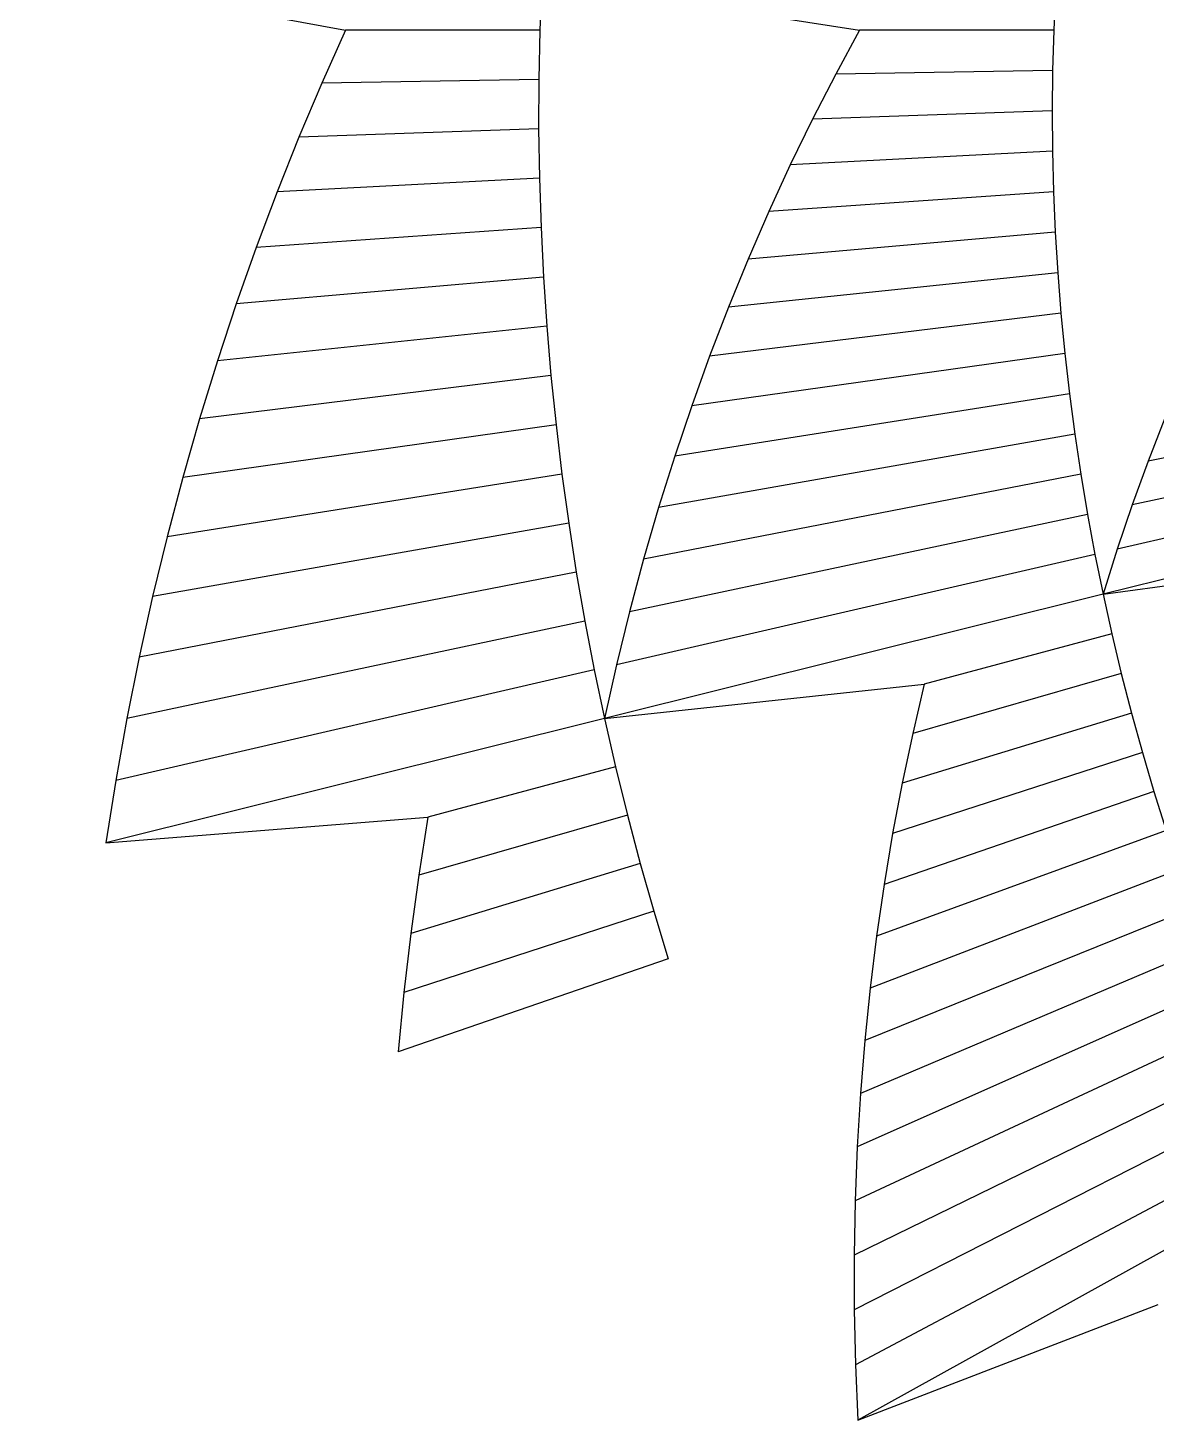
# Model space of a CAD drawing. Header units: metres. Extents: x -32.5 to 30, y -28.7 to 31.2.
# Drawn here: x -32.48 to -21.5, y -13.53 to 0.02 of the extents above; entities that cross this region are included whole.
import ezdxf

# ---------------------------------------------------------------- set-up
doc = ezdxf.new("R2010")
doc.units = ezdxf.units.M
for name, color, linetype in [('Fill', 3, 'Continuous'), ('Inner', 2, 'Continuous'), ('Outer', 1, 'Continuous')]:
    doc.layers.add(name, color=color, linetype=linetype)

msp = doc.modelspace()

# ---------------------------------------------------------------- linework, layer by layer
at = {"layer": 'Fill'}
for p, q in [((-22.5, 0), (-24.389, 0)), ((-27.5, 0), (-29.389, 0)), ((-22.51, -0.393), (-24.621, -0.43)), ((-27.51, -0.48), (-29.62, -0.517)), ((-22.514, -0.786), (-24.846, -0.868)), ((-27.511, -0.961), (-29.843, -1.042)), ((-22.511, -1.18), (-25.063, -1.313)), ((-27.504, -1.441), (-30.056, -1.575)), ((-22.501, -1.573), (-25.272, -1.767)), ((-27.488, -1.922), (-30.259, -2.116)), ((-22.484, -1.967), (-25.472, -2.229)), ((-27.465, -2.403), (-30.453, -2.664)), ((-22.46, -2.361), (-25.664, -2.697)), ((-22.429, -2.754), (-25.848, -3.174)), ((-27.432, -2.883), (-30.637, -3.22)), ((-22.391, -3.147), (-26.022, -3.657)), ((-27.392, -3.363), (-30.81, -3.783)), ((-17.328, -3.368), (-21.582, -4.195)), ((-22.346, -3.539), (-26.187, -4.148)), ((-17.281, -3.673), (-21.737, -4.62)), ((-27.342, -3.843), (-30.973, -4.353)), ((-22.295, -3.931), (-26.344, -4.645)), ((-17.227, -3.977), (-21.883, -5.052)), ((-27.285, -4.322), (-31.126, -4.93)), ((-22.237, -4.322), (-26.49, -5.149)), ((-17.169, -4.281), (-22.02, -5.49)), ((-22.171, -4.713), (-26.627, -5.66)), ((-27.219, -4.799), (-31.268, -5.513)), ((-22.099, -5.102), (-26.755, -6.177)), ((-27.145, -5.276), (-31.398, -6.103)), ((-22.02, -5.49), (-26.872, -6.7)), ((-27.062, -5.752), (-31.518, -6.699)), ((-21.935, -5.877), (-23.759, -6.366)), ((-26.971, -6.227), (-31.626, -7.302)), ((-21.842, -6.263), (-23.871, -6.845)), ((-26.872, -6.7), (-31.723, -7.91)), ((-21.743, -6.647), (-23.974, -7.33)), ((-21.637, -7.03), (-24.067, -7.82)), ((-26.764, -7.171), (-28.589, -7.66)), ((-21.524, -7.411), (-24.15, -8.316)), ((-26.648, -7.641), (-28.678, -8.223)), ((-21.404, -7.79), (-24.223, -8.817)), ((-26.524, -8.109), (-28.756, -8.791)), ((-21.278, -8.168), (-24.286, -9.323)), ((-26.392, -8.575), (-28.822, -9.365)), ((-21.145, -8.543), (-24.339, -9.833)), ((-21.005, -8.916), (-24.381, -10.349)), ((-26.251, -9.039), (-28.878, -9.943)), ((-20.859, -9.287), (-24.412, -10.869)), ((-20.707, -9.656), (-24.433, -11.393)), ((-20.547, -10.022), (-24.442, -11.921)), ((-20.382, -10.385), (-24.441, -12.453)), ((-20.21, -10.746), (-24.428, -12.989)), ((-20.031, -11.103), (-24.404, -13.528))]:
    msp.add_line(p, q, dxfattribs=at)
at = {"layer": 'Inner'}
for p, q in [((-27.482, 0.48), (-27.5, 0)), ((-22.483, 0.392), (-22.5, 0)), ((-22.5, 0), (-22.51, -0.393)), ((-27.5, 0), (-27.51, -0.48)), ((-22.51, -0.393), (-22.514, -0.786)), ((-27.51, -0.48), (-27.511, -0.961)), ((-22.514, -0.786), (-22.511, -1.18)), ((-27.511, -0.961), (-27.504, -1.441)), ((-22.511, -1.18), (-22.501, -1.573)), ((-27.504, -1.441), (-27.488, -1.922)), ((-22.501, -1.573), (-22.484, -1.967)), ((-27.488, -1.922), (-27.465, -2.403)), ((-22.484, -1.967), (-22.46, -2.361)), ((-27.465, -2.403), (-27.432, -2.883)), ((-22.46, -2.361), (-22.429, -2.754)), ((-22.429, -2.754), (-22.391, -3.147)), ((-27.432, -2.883), (-27.392, -3.363)), ((-22.391, -3.147), (-22.346, -3.539)), ((-27.392, -3.363), (-27.342, -3.843)), ((-22.346, -3.539), (-22.295, -3.931)), ((-27.342, -3.843), (-27.285, -4.322)), ((-22.295, -3.931), (-22.237, -4.322)), ((-27.285, -4.322), (-27.219, -4.799)), ((-22.237, -4.322), (-22.171, -4.713)), ((-22.171, -4.713), (-22.099, -5.102)), ((-27.219, -4.799), (-27.145, -5.276)), ((-22.099, -5.102), (-22.02, -5.49)), ((-27.145, -5.276), (-27.062, -5.752)), ((-22.02, -5.49), (-21.935, -5.877)), ((-27.062, -5.752), (-26.971, -6.227)), ((-21.935, -5.877), (-21.842, -6.263)), ((-26.971, -6.227), (-26.872, -6.7)), ((-21.842, -6.263), (-21.743, -6.647)), ((-26.872, -6.7), (-26.764, -7.171)), ((-21.743, -6.647), (-21.637, -7.03)), ((-21.637, -7.03), (-21.524, -7.411)), ((-26.764, -7.171), (-26.648, -7.641)), ((-21.524, -7.411), (-21.404, -7.79)), ((-26.648, -7.641), (-26.524, -8.109)), ((-26.524, -8.109), (-26.392, -8.575)), ((-26.392, -8.575), (-26.251, -9.039))]:
    msp.add_line(p, q, dxfattribs=at)
at = {"layer": 'Outer'}
for p, q in [((-32.481, 0.567), (-29.389, 0)), ((-27.482, 0.48), (-24.389, 0)), ((-24.389, 0), (-24.621, -0.43)), ((-29.389, 0), (-29.62, -0.517)), ((-29.62, -0.517), (-29.843, -1.042)), ((-24.621, -0.43), (-24.846, -0.868)), ((-24.846, -0.868), (-25.063, -1.313)), ((-29.843, -1.042), (-30.056, -1.575)), ((-25.063, -1.313), (-25.272, -1.767)), ((-30.056, -1.575), (-30.259, -2.116)), ((-25.272, -1.767), (-25.472, -2.229)), ((-30.259, -2.116), (-30.453, -2.664)), ((-25.472, -2.229), (-25.664, -2.697)), ((-30.453, -2.664), (-30.637, -3.22)), ((-25.664, -2.697), (-25.848, -3.174)), ((-30.637, -3.22), (-30.81, -3.783)), ((-25.848, -3.174), (-26.022, -3.657)), ((-26.022, -3.657), (-26.187, -4.148)), ((-30.81, -3.783), (-30.973, -4.353)), ((-21.42, -3.777), (-21.582, -4.195)), ((-26.187, -4.148), (-26.344, -4.645)), ((-21.582, -4.195), (-21.737, -4.62)), ((-30.973, -4.353), (-31.126, -4.93)), ((-26.344, -4.645), (-26.49, -5.149)), ((-21.737, -4.62), (-21.883, -5.052)), ((-31.126, -4.93), (-31.268, -5.513)), ((-21.883, -5.052), (-22.02, -5.49)), ((-22.02, -5.49), (-18.929, -5.072)), ((-26.49, -5.149), (-26.627, -5.66)), ((-31.268, -5.513), (-31.398, -6.103)), ((-26.627, -5.66), (-26.755, -6.177)), ((-31.398, -6.103), (-31.518, -6.699)), ((-26.755, -6.177), (-26.872, -6.7)), ((-26.872, -6.7), (-23.759, -6.366)), ((-23.759, -6.366), (-23.871, -6.845)), ((-31.518, -6.699), (-31.626, -7.302)), ((-23.871, -6.845), (-23.974, -7.33)), ((-31.626, -7.302), (-31.723, -7.91)), ((-23.974, -7.33), (-24.067, -7.82)), ((-31.723, -7.91), (-28.589, -7.66)), ((-28.589, -7.66), (-28.678, -8.223)), ((-24.067, -7.82), (-24.15, -8.316)), ((-28.678, -8.223), (-28.756, -8.791)), ((-24.15, -8.316), (-24.223, -8.817)), ((-28.756, -8.791), (-28.822, -9.365)), ((-24.223, -8.817), (-24.286, -9.323)), ((-24.286, -9.323), (-24.339, -9.833)), ((-28.822, -9.365), (-28.878, -9.943)), ((-24.339, -9.833), (-24.381, -10.349)), ((-24.381, -10.349), (-24.412, -10.869)), ((-24.412, -10.869), (-24.433, -11.393)), ((-24.433, -11.393), (-24.442, -11.921)), ((-24.442, -11.921), (-24.441, -12.453)), ((-24.441, -12.453), (-24.428, -12.989)), ((-24.404, -13.528), (-21.482, -12.403)), ((-24.428, -12.989), (-24.404, -13.528))]:
    msp.add_line(p, q, dxfattribs=at)

doc.saveas('drawing.dxf')
